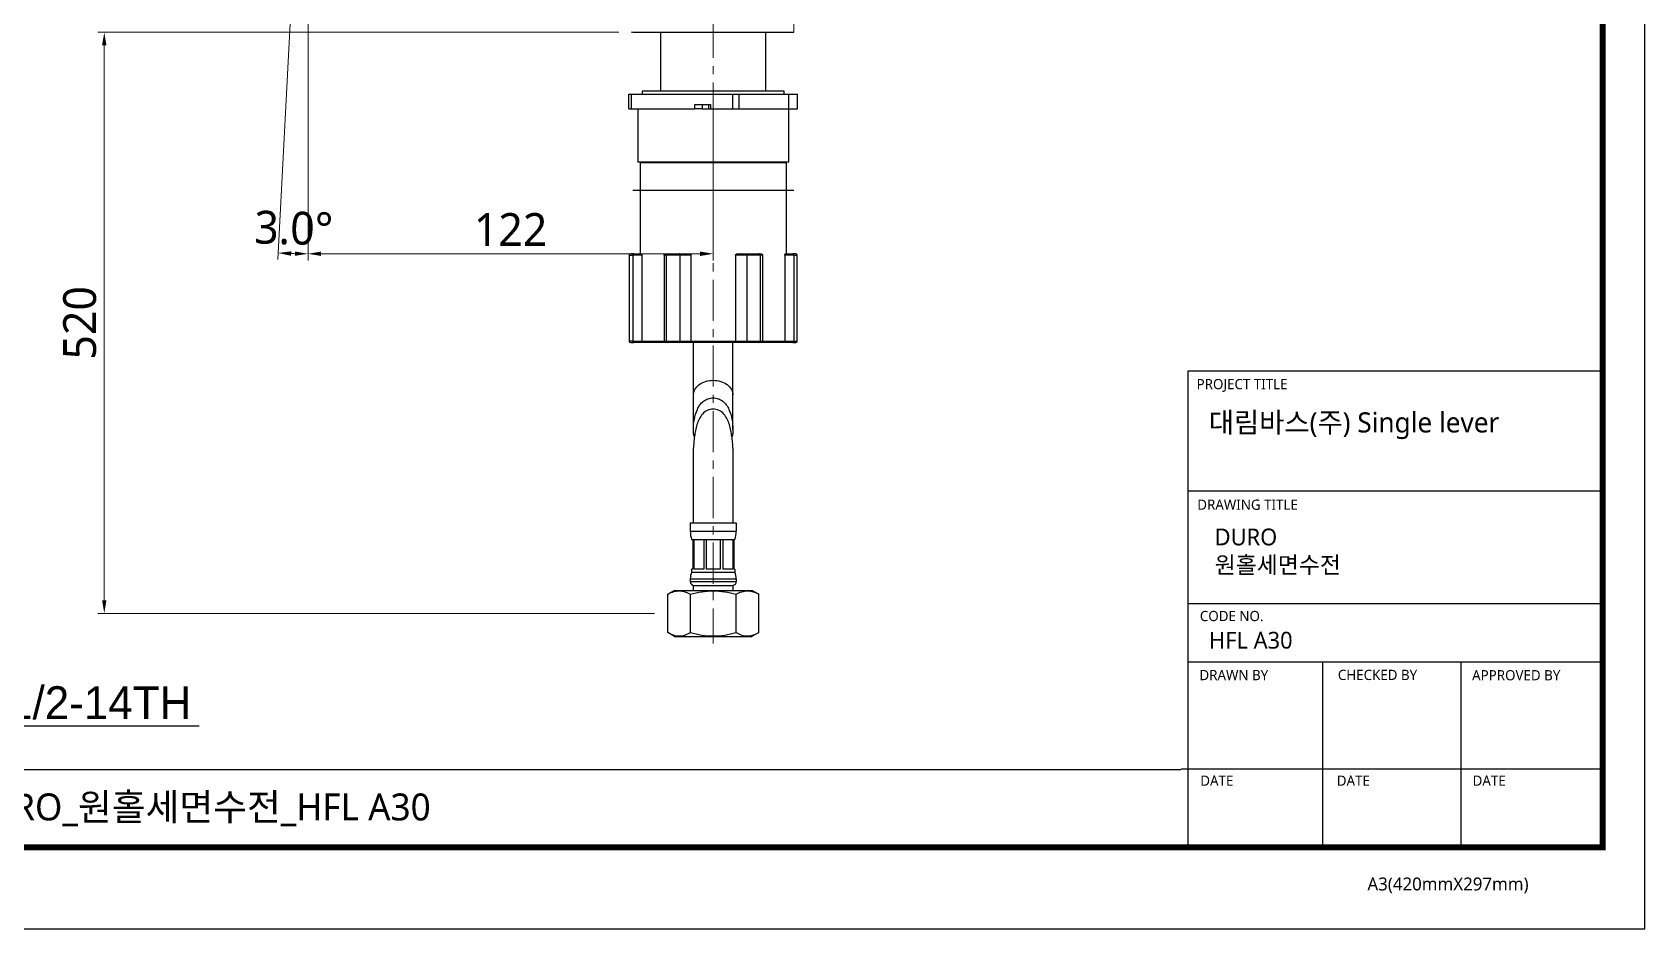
# Model space of a CAD drawing. Extents: x 3319 to 4109, y 0 to 579.
# Drawn here: x 3618.7 to 4109.3, y 0 to 272.8 of the extents above; entities that cross this region are included whole.
import ezdxf
from ezdxf import colors
from ezdxf.entities.mleader import LeaderData, LeaderLine
from ezdxf.math import Vec2, Vec3

# ---------------------------------------------------------------- set-up
doc = ezdxf.new("R2010")
doc.units = 0
doc.header["$LTSCALE"] = 10
doc.header["$MEASUREMENT"] = 0
doc.header["$PDMODE"] = 3
doc.header["$PDSIZE"] = -10
doc.linetypes.add('CENTER', pattern=[2, 1.25, -0.25, 0.25, -0.25])
doc.layers.get('0').update_dxf_attribs({"linetype": 'CONTINUOUS'})
doc.layers.get('DEFPOINTS').update_dxf_attribs({"linetype": 'CONTINUOUS'})
for name, color, linetype in [('1', 7, 'CONTINUOUS'), ('BODY', 7, 'CONTINUOUS'), ('DEF_LAYER_ASSEM_MEMBER', 7, 'CONTINUOUS')]:
    doc.layers.add(name, color=color, linetype=linetype)
doc.styles.add('Daelim Dimension', font='NanumGothic.ttf')
doc.styles.get("Standard").update_dxf_attribs({"font": 'GulimChe.ttf'})
doc.dimstyles.new('DEFAULT', dxfattribs={"dimscale": 2, "dimtxt": 2, "dimasz": 2, "dimexe": 0, "dimexo": 2, "dimgap": 1, "dimtad": 1, "dimdec": 0, "dimzin": 9, "dimdsep": 46, "dimtxsty": 'Daelim Dimension', "dimcen": 0.5, "dimclrd": 5, "dimclre": 5, "dimclrt": 256, "dimadec": 1, "dimazin": 0, "dimtfac": 1, "dimtdec": 0, "dimtix": 1, "dimtmove": 0, "dimatfit": 3, "dimfxl": 1, "dimtolj": 1, "dimtzin": 1, "dimlwd": 9, "dimlwe": 9, "dimarcsym": 0})

# ---------------------------------------------------------------- blocks, each defined once
blk = doc.blocks.new('*D1')
at = {"color": 5, "lineweight": 9, "ltscale": 0.5, "transparency": 16777216}
for p, q in [((3702.56, 374.38), (3702.56, 203.37)), ((3825.87, 249.97), (3825.87, 203.37)), ((3706.56, 205.37), (3821.87, 205.37))]:
    blk.add_line(p, q, dxfattribs=at)
at = {"color": 5, "ltscale": 0.5, "transparency": 16777216}
for points in [[(3706.56, 206.04), (3706.56, 204.7), (3702.56, 205.37)], [(3821.87, 206.04), (3821.87, 204.7), (3825.87, 205.37)]]:
    blk.add_solid(points, dxfattribs=at)
at = {"layer": 'DEFPOINTS', "color": 0, "ltscale": 0.5, "transparency": 16777216}
for p in [(3702.56, 378.38), (3825.87, 253.97), (3825.87, 205.37)]:
    blk.add_point(p, dxfattribs=at)
at = {"color": 7, "ltscale": 0.5, "transparency": 16777216, "insert": (3764.21, 212.76), "char_height": 10, "attachment_point": 5, "style": 'Daelim Dimension'}
blk.add_mtext('\\A1;122', dxfattribs=at)
blk = doc.blocks.new('*D3')
at = {"color": 5, "lineweight": 9, "ltscale": 0.5, "transparency": 16777216}
for p, q in [((3702.35, 374.39), (3693.33, 203.61)), ((3702.56, 373.2), (3702.56, 203.37))]:
    blk.add_line(p, q, dxfattribs=at)
blk.add_arc((3702.56, 378.38), 173.02, 268.3006, 268.6753, dxfattribs=at)
at = {"color": 5, "ltscale": 0.5, "transparency": 16777216}
for points in [[(3697.4, 204.78), (3697.46, 206.11), (3693.43, 205.61)], [(3698.57, 206.08), (3698.55, 204.75), (3702.56, 205.37)]]:
    blk.add_solid(points, dxfattribs=at)
at = {"layer": 'DEFPOINTS', "color": 0, "ltscale": 0.5, "transparency": 16777216}
for p in [(3702.56, 378.38), (3702.56, 378.38), (3702.61, 379.38), (3702.56, 377.2), (3696.47, 205.47)]:
    blk.add_point(p, dxfattribs=at)
at = {"color": 7, "ltscale": 0.5, "transparency": 16777216, "insert": (3698.2, 213.13), "char_height": 10, "attachment_point": 5, "rotation": 358.488, "style": 'Daelim Dimension'}
blk.add_mtext('\\A1;3.0°', dxfattribs=at)
blk = doc.blocks.new('*D6')
at = {"color": 5, "lineweight": 9, "ltscale": 0.5, "transparency": 16777216}
for p, q in [((3797.12, 272.78), (3638.57, 272.78)), ((3640.57, 268.78), (3640.57, 99.96)), ((3808.01, 95.96), (3638.57, 95.96))]:
    blk.add_line(p, q, dxfattribs=at)
at = {"color": 5, "ltscale": 0.5, "transparency": 16777216}
for points in [[(3639.9, 268.78), (3641.24, 268.78), (3640.57, 272.78)], [(3639.9, 99.96), (3641.24, 99.96), (3640.57, 95.96)]]:
    blk.add_solid(points, dxfattribs=at)
at = {"layer": 'DEFPOINTS', "color": 0, "ltscale": 0.5, "transparency": 16777216}
for p in [(3801.12, 272.78), (3640.57, 95.96), (3812.01, 95.96)]:
    blk.add_point(p, dxfattribs=at)
at = {"color": 7, "ltscale": 0.5, "transparency": 16777216, "insert": (3633.13, 184.37), "char_height": 10, "attachment_point": 5, "rotation": 90, "style": 'Daelim Dimension'}
blk.add_mtext('\\A1;520', dxfattribs=at)

msp = doc.modelspace()

# ---------------------------------------------------------------- linework, layer by layer
at = {"ltscale": 0.5}
for p, q in [((3801.37, 272.78), (3850.37, 272.78)), ((3809.87, 254.92), (3809.87, 272.78)), ((3841.87, 254.92), (3841.87, 272.78)), ((3801.37, 224.78), (3850.37, 224.78)), ((3831.83, 146.22), (3831.83, 123.46))]:
    msp.add_line(p, q, dxfattribs=at)
at = {"color": 7, "ltscale": 0.5}
msp.add_line((3831.83, 162.34), (3831.83, 178.37), dxfattribs=at)
at = {"color": 5, "ltscale": 40}
for p, q in [((4096.5, 169.65), (3970.26, 169.65)), ((4096.5, 133.17), (3970.26, 133.17)), ((4096.5, 133.17), (3970.26, 133.17)), ((4096.5, 98.84), (3970.26, 98.84)), ((4096.5, 98.84), (3970.26, 98.84)), ((4096.5, 81.14), (3970.26, 81.14)), ((4096.5, 81.14), (3970.26, 81.14)), ((4011.26, 81.14), (4011.26, 24.78)), ((4053.35, 81.14), (4053.35, 24.78)), ((4096.5, 48.58), (3968.27, 48.58)), ((4096.5, 48.58), (3971.24, 48.58)), ((4096.5, 24.78), (3988.31, 24.78))]:
    msp.add_line(p, q, dxfattribs=at)
at = {"color": 5, "ltscale": 0.5}
msp.add_line((3970.26, 169.65), (3970.26, 24.02), dxfattribs=at)
at = {"color": 5}
msp.add_line((3332.1, 48.49), (3968.11, 48.49), dxfattribs=at)
at = {"ltscale": 0.5}
msp.add_lwpolyline([(3319.4, 0), (4109.28, 0), (4109.28, 578.76), (3319.4, 578.76)], close=True, dxfattribs=at)
at = {"color": 5, "linetype": 'ByBlock', "lineweight": 200, "const_width": 1.82}
msp.add_lwpolyline([(3332.1, 24.78), (4096.5, 24.78), (4096.5, 565.32), (3332.1, 565.32)], close=True, dxfattribs=at)
at = {"layer": '1', "color": 7, "linetype": 'Continuous', "lineweight": 13}
msp.add_line((3850.37, 272.78), (3850.37, 276.28), dxfattribs=at)
at = {"layer": '1', "color": 7, "linetype": 'Continuous', "lineweight": 18}
msp.add_line((3801.37, 272.78), (3800.87, 272.78), dxfattribs=at)
at = {"layer": '1', "color": 7, "linetype": 'Continuous', "lineweight": -3}
for p, q in [((3800.22, 253.97), (3801.01, 253.97)), ((3800.22, 249.47), (3800.22, 253.97)), ((3801.01, 253.97), (3831.83, 253.97)), ((3801.01, 249.47), (3801.01, 253.97)), ((3825.87, 254.87), (3804.27, 254.87)), ((3804.27, 254.87), (3804.27, 253.97)), ((3820.24, 250.82), (3825.07, 250.82)), ((3820.24, 249.47), (3820.24, 250.82)), ((3822.48, 250.82), (3822.48, 249.47)), ((3824.42, 250.82), (3824.42, 249.47)), ((3825.07, 250.82), (3825.07, 249.47)), ((3847.47, 254.87), (3825.87, 254.87)), ((3831.83, 253.97), (3833.74, 253.97)), ((3831.83, 249.47), (3831.83, 253.97)), ((3833.74, 253.97), (3848.82, 253.97)), ((3833.74, 249.47), (3833.74, 253.97)), ((3847.47, 253.97), (3847.47, 254.87)), ((3848.82, 253.97), (3851.52, 253.97)), ((3848.82, 249.47), (3848.82, 253.97)), ((3851.52, 249.47), (3851.52, 253.97)), ((3800.22, 249.47), (3801.01, 249.47)), ((3801.01, 249.47), (3820.24, 249.47)), ((3802.92, 249.47), (3802.92, 233.27)), ((3822.48, 249.47), (3820.24, 249.47)), ((3822.48, 249.47), (3824.42, 249.47)), ((3824.42, 249.47), (3825.07, 249.47)), ((3825.07, 249.47), (3831.83, 249.47)), ((3831.83, 249.47), (3833.74, 249.47)), ((3833.74, 249.47), (3848.82, 249.47)), ((3848.82, 249.47), (3851.52, 249.47)), ((3848.82, 233.27), (3848.82, 249.47)), ((3825.87, 233.27), (3802.92, 233.27)), ((3848.14, 233), (3803.59, 233)), ((3803.59, 233), (3803.59, 205.37)), ((3848.82, 233.27), (3825.87, 233.27)), ((3848.14, 205.37), (3848.14, 233)), ((3800.29, 204.92), (3801.38, 204.92)), ((3800.29, 204.92), (3800.29, 178.82)), ((3801.68, 205.37), (3800.74, 205.37)), ((3801.38, 204.92), (3801.38, 178.82)), ((3804.1, 204.92), (3801.38, 204.92)), ((3801.68, 205.37), (3803.96, 205.37)), ((3804.1, 204.92), (3804.1, 178.82)), ((3811.56, 204.92), (3810.89, 204.92)), ((3810.89, 204.92), (3810.89, 178.82)), ((3811.44, 205.37), (3812, 205.37)), ((3811.56, 204.92), (3811.56, 178.82)), ((3815.69, 204.92), (3811.56, 204.92)), ((3812, 205.37), (3815.54, 205.37)), ((3815.54, 205.37), (3818.38, 205.37)), ((3819.07, 204.92), (3815.69, 204.92)), ((3815.69, 204.92), (3815.69, 178.82)), ((3819.07, 204.92), (3819.07, 178.82)), ((3832.66, 204.92), (3832.66, 178.82)), ((3836.04, 204.92), (3832.66, 204.92)), ((3833.35, 205.37), (3836.19, 205.37)), ((3836.04, 204.92), (3836.04, 178.82)), ((3840.17, 204.92), (3836.04, 204.92)), ((3836.19, 205.37), (3839.73, 205.37)), ((3839.73, 205.37), (3840.29, 205.37)), ((3840.84, 204.92), (3840.17, 204.92)), ((3840.17, 204.92), (3840.17, 178.82)), ((3840.84, 204.92), (3840.84, 178.82)), ((3850.35, 204.92), (3847.63, 204.92)), ((3847.63, 204.92), (3847.63, 178.82)), ((3847.78, 205.37), (3850.05, 205.37)), ((3850.99, 205.37), (3850.05, 205.37)), ((3850.35, 204.92), (3851.44, 204.92)), ((3850.35, 204.92), (3850.35, 178.82)), ((3851.44, 178.82), (3851.44, 204.92)), ((3801.38, 178.82), (3800.29, 178.82)), ((3800.74, 178.37), (3801.68, 178.37)), ((3801.38, 178.82), (3804.1, 178.82)), ((3804.51, 178.37), (3801.68, 178.37)), ((3804.1, 178.82), (3810.89, 178.82)), ((3811.3, 178.37), (3804.51, 178.37)), ((3810.89, 178.82), (3811.56, 178.82)), ((3812, 178.37), (3811.3, 178.37)), ((3811.56, 178.82), (3815.69, 178.82)), ((3815.54, 178.37), (3812, 178.37)), ((3819.07, 178.37), (3815.54, 178.37)), ((3815.69, 178.82), (3819.07, 178.82)), ((3819.07, 178.82), (3832.66, 178.82)), ((3832.66, 178.37), (3819.07, 178.37)), ((3832.66, 178.82), (3836.04, 178.82)), ((3836.19, 178.37), (3832.66, 178.37)), ((3836.04, 178.82), (3840.17, 178.82)), ((3839.73, 178.37), (3836.19, 178.37)), ((3840.43, 178.37), (3839.73, 178.37)), ((3840.17, 178.82), (3840.84, 178.82)), ((3847.23, 178.37), (3840.43, 178.37)), ((3840.84, 178.82), (3847.63, 178.82)), ((3850.05, 178.37), (3847.23, 178.37)), ((3847.63, 178.82), (3850.35, 178.82)), ((3850.05, 178.37), (3850.99, 178.37)), ((3850.35, 178.82), (3851.44, 178.82))]:
    msp.add_line(p, q, dxfattribs=at)
for centre, radius, start, end in [((3803.86, 233), 0.27, 90, 180), ((3847.87, 233), 0.27, 0, 90), ((3800.74, 204.92), 0.45, 90, 180), ((3850.99, 204.92), 0.45, 0, 90), ((3800.74, 178.82), 0.45, 180, 270), ((3850.99, 178.82), 0.45, 270, 0)]:
    msp.add_arc(centre, radius, start, end, dxfattribs=at)
for centre, major_axis, ratio, start_param, end_param in [((3801.68, 204.92), (0, -0.45), 0.652821, 3.141593, 4.712389), ((3812, 204.92), (0, -0.45), 0.982435, 3.141593, 4.712389), ((3815.54, 204.92), (0, -0.45), 0.329614, 1.570796, 3.141593), ((3836.19, 204.92), (0, -0.45), 0.329614, 3.141593, 4.712389), ((3839.73, 204.92), (0, -0.45), 0.982435, 1.570796, 3.141593), ((3850.05, 204.92), (0, 0.45), 0.652821, 4.712389, 6.283185), ((3801.68, 178.82), (0, -0.45), 0.652821, 4.712389, 6.283185), ((3812, 178.82), (0, -0.45), 0.982435, 4.712389, 6.283185), ((3815.54, 178.82), (0, -0.45), 0.329614, 0, 1.570796), ((3836.19, 178.82), (0, 0.45), 0.329614, 1.570796, 3.141593), ((3839.73, 178.82), (0, 0.45), 0.982435, 3.141593, 4.712389), ((3850.05, 178.82), (0, 0.45), 0.652821, 3.141593, 4.712389)]:
    msp.add_ellipse(centre, major_axis=major_axis, ratio=ratio, start_param=start_param, end_param=end_param, dxfattribs=at)
for points, knots in [([(3803.96, 205.37), (3803.96, 205.37), (3803.97, 205.37), (3803.98, 205.36), (3803.99, 205.36), (3804.01, 205.34), (3804.01, 205.33), (3804.02, 205.31), (3804.03, 205.3), (3804.03, 205.29), (3804.04, 205.28), (3804.05, 205.26), (3804.06, 205.24), (3804.07, 205.19), (3804.07, 205.16), (3804.08, 205.13), (3804.08, 205.12), (3804.09, 205.1), (3804.09, 205.1), (3804.09, 205.07), (3804.09, 205.05), (3804.1, 205.02), (3804.1, 205), (3804.1, 204.96), (3804.1, 204.94), (3804.1, 204.92)], [0, 0, 0, 0, 0.125, 0.125, 0.25, 0.25, 0.375, 0.375, 0.4375, 0.4375, 0.5, 0.5, 0.625, 0.625, 0.75, 0.75, 0.78125, 0.78125, 0.8125, 0.8125, 0.875, 0.875, 0.9375, 0.9375, 1, 1, 1, 1]), ([(3810.89, 204.92), (3810.89, 204.94), (3810.89, 204.96), (3810.9, 204.99), (3810.9, 205), (3810.9, 205.02), (3810.91, 205.03), (3810.91, 205.05), (3810.92, 205.07), (3810.93, 205.1), (3810.94, 205.1), (3810.95, 205.12), (3810.95, 205.13), (3810.98, 205.16), (3811, 205.19), (3811.03, 205.22), (3811.05, 205.24), (3811.07, 205.26), (3811.08, 205.26), (3811.12, 205.29), (3811.15, 205.3), (3811.19, 205.32), (3811.21, 205.33), (3811.23, 205.34), (3811.25, 205.34), (3811.29, 205.36), (3811.32, 205.36), (3811.38, 205.37), (3811.41, 205.37), (3811.44, 205.37)], [0, 0, 0, 0, 0.0625, 0.0625, 0.09375, 0.09375, 0.125, 0.125, 0.1875, 0.1875, 0.21875, 0.21875, 0.25, 0.25, 0.375, 0.375, 0.4375, 0.4375, 0.5, 0.5, 0.625, 0.625, 0.6875, 0.6875, 0.75, 0.75, 0.875, 0.875, 1, 1, 1, 1]), ([(3818.38, 205.37), (3818.42, 205.37), (3818.46, 205.37), (3818.53, 205.36), (3818.56, 205.36), (3818.64, 205.34), (3818.67, 205.33), (3818.72, 205.31), (3818.74, 205.3), (3818.78, 205.29), (3818.79, 205.28), (3818.84, 205.26), (3818.88, 205.24), (3818.94, 205.19), (3818.97, 205.16), (3819, 205.13), (3819, 205.12), (3819.01, 205.1), (3819.02, 205.1), (3819.03, 205.07), (3819.04, 205.05), (3819.06, 205.02), (3819.06, 205), (3819.07, 204.96), (3819.07, 204.94), (3819.07, 204.92)], [0, 0, 0, 0, 0.125, 0.125, 0.25, 0.25, 0.375, 0.375, 0.4375, 0.4375, 0.5, 0.5, 0.625, 0.625, 0.75, 0.75, 0.78125, 0.78125, 0.8125, 0.8125, 0.875, 0.875, 0.9375, 0.9375, 1, 1, 1, 1]), ([(3832.66, 204.92), (3832.66, 204.94), (3832.66, 204.96), (3832.67, 204.99), (3832.67, 205), (3832.68, 205.02), (3832.68, 205.03), (3832.69, 205.05), (3832.7, 205.07), (3832.71, 205.1), (3832.72, 205.1), (3832.73, 205.12), (3832.74, 205.13), (3832.77, 205.16), (3832.8, 205.19), (3832.84, 205.22), (3832.86, 205.24), (3832.89, 205.26), (3832.91, 205.26), (3832.96, 205.29), (3832.99, 205.3), (3833.04, 205.32), (3833.06, 205.33), (3833.1, 205.34), (3833.11, 205.34), (3833.17, 205.36), (3833.2, 205.36), (3833.28, 205.37), (3833.32, 205.37), (3833.35, 205.37)], [0, 0, 0, 0, 0.0625, 0.0625, 0.09375, 0.09375, 0.125, 0.125, 0.1875, 0.1875, 0.21875, 0.21875, 0.25, 0.25, 0.375, 0.375, 0.4375, 0.4375, 0.5, 0.5, 0.625, 0.625, 0.6875, 0.6875, 0.75, 0.75, 0.875, 0.875, 1, 1, 1, 1]), ([(3840.29, 205.37), (3840.32, 205.37), (3840.35, 205.37), (3840.41, 205.36), (3840.44, 205.36), (3840.5, 205.34), (3840.53, 205.33), (3840.57, 205.31), (3840.58, 205.3), (3840.61, 205.29), (3840.62, 205.28), (3840.66, 205.26), (3840.69, 205.24), (3840.74, 205.19), (3840.76, 205.16), (3840.78, 205.13), (3840.79, 205.12), (3840.8, 205.1), (3840.8, 205.1), (3840.81, 205.07), (3840.82, 205.05), (3840.83, 205.02), (3840.83, 205), (3840.84, 204.96), (3840.84, 204.94), (3840.84, 204.92)], [0, 0, 0, 0, 0.125, 0.125, 0.25, 0.25, 0.375, 0.375, 0.4375, 0.4375, 0.5, 0.5, 0.625, 0.625, 0.75, 0.75, 0.78125, 0.78125, 0.8125, 0.8125, 0.875, 0.875, 0.9375, 0.9375, 1, 1, 1, 1]), ([(3847.63, 204.92), (3847.63, 204.94), (3847.64, 204.96), (3847.64, 204.99), (3847.64, 205), (3847.64, 205.02), (3847.64, 205.03), (3847.64, 205.05), (3847.64, 205.07), (3847.65, 205.1), (3847.65, 205.1), (3847.65, 205.12), (3847.65, 205.13), (3847.66, 205.16), (3847.67, 205.19), (3847.67, 205.22), (3847.68, 205.24), (3847.69, 205.26), (3847.69, 205.26), (3847.7, 205.29), (3847.71, 205.3), (3847.72, 205.32), (3847.72, 205.33), (3847.73, 205.34), (3847.73, 205.34), (3847.74, 205.36), (3847.75, 205.36), (3847.76, 205.37), (3847.77, 205.37), (3847.78, 205.37)], [0, 0, 0, 0, 0.0625, 0.0625, 0.09375, 0.09375, 0.125, 0.125, 0.1875, 0.1875, 0.21875, 0.21875, 0.25, 0.25, 0.375, 0.375, 0.4375, 0.4375, 0.5, 0.5, 0.625, 0.625, 0.6875, 0.6875, 0.75, 0.75, 0.875, 0.875, 1, 1, 1, 1]), ([(3804.51, 178.37), (3804.5, 178.37), (3804.49, 178.37), (3804.48, 178.37), (3804.47, 178.37), (3804.45, 178.38), (3804.44, 178.38), (3804.42, 178.38), (3804.4, 178.39), (3804.38, 178.39), (3804.37, 178.4), (3804.33, 178.42), (3804.31, 178.43), (3804.27, 178.45), (3804.26, 178.46), (3804.24, 178.48), (3804.22, 178.5), (3804.2, 178.52), (3804.19, 178.54), (3804.18, 178.56), (3804.15, 178.59), (3804.14, 178.62), (3804.13, 178.65), (3804.13, 178.66), (3804.12, 178.67), (3804.12, 178.68), (3804.11, 178.7), (3804.11, 178.72), (3804.1, 178.76), (3804.1, 178.79), (3804.1, 178.82)], [0, 0, 0, 0, 0.03125, 0.03125, 0.0625, 0.0625, 0.125, 0.125, 0.1875, 0.1875, 0.25, 0.25, 0.375, 0.375, 0.4375, 0.4375, 0.5, 0.5625, 0.5625, 0.625, 0.625, 0.75, 0.75, 0.78125, 0.78125, 0.8125, 0.8125, 0.875, 0.875, 1, 1, 1, 1]), ([(3811.3, 178.37), (3811.3, 178.37), (3811.29, 178.37), (3811.28, 178.37), (3811.27, 178.37), (3811.25, 178.38), (3811.24, 178.38), (3811.21, 178.38), (3811.2, 178.39), (3811.17, 178.39), (3811.16, 178.4), (3811.13, 178.42), (3811.1, 178.43), (3811.07, 178.45), (3811.06, 178.46), (3811.04, 178.48), (3811.02, 178.5), (3811, 178.52), (3810.98, 178.54), (3810.97, 178.56), (3810.95, 178.59), (3810.93, 178.62), (3810.92, 178.65), (3810.92, 178.66), (3810.91, 178.67), (3810.91, 178.68), (3810.91, 178.7), (3810.9, 178.72), (3810.89, 178.76), (3810.89, 178.79), (3810.89, 178.82)], [0, 0, 0, 0, 0.03125, 0.03125, 0.0625, 0.0625, 0.125, 0.125, 0.1875, 0.1875, 0.25, 0.25, 0.375, 0.375, 0.4375, 0.4375, 0.5, 0.5625, 0.5625, 0.625, 0.625, 0.75, 0.75, 0.78125, 0.78125, 0.8125, 0.8125, 0.875, 0.875, 1, 1, 1, 1]), ([(3819.07, 178.82), (3819.07, 178.79), (3819.07, 178.76), (3819.07, 178.72), (3819.07, 178.7), (3819.07, 178.68), (3819.07, 178.67), (3819.07, 178.66), (3819.07, 178.65), (3819.07, 178.62), (3819.07, 178.59), (3819.07, 178.56), (3819.07, 178.54), (3819.07, 178.52), (3819.07, 178.5), (3819.07, 178.48), (3819.07, 178.46), (3819.07, 178.45), (3819.07, 178.43), (3819.07, 178.42), (3819.07, 178.4), (3819.07, 178.39), (3819.07, 178.39), (3819.07, 178.38), (3819.07, 178.38), (3819.07, 178.38), (3819.07, 178.37), (3819.07, 178.37), (3819.07, 178.37), (3819.07, 178.37), (3819.07, 178.37)], [0, 0, 0, 0, 0.125, 0.125, 0.1875, 0.1875, 0.21875, 0.21875, 0.25, 0.25, 0.375, 0.375, 0.4375, 0.4375, 0.5, 0.5625, 0.5625, 0.625, 0.625, 0.75, 0.75, 0.8125, 0.8125, 0.875, 0.875, 0.9375, 0.9375, 0.96875, 0.96875, 1, 1, 1, 1]), ([(3832.66, 178.82), (3832.66, 178.79), (3832.66, 178.76), (3832.66, 178.72), (3832.66, 178.7), (3832.66, 178.68), (3832.66, 178.67), (3832.66, 178.66), (3832.66, 178.65), (3832.66, 178.62), (3832.66, 178.59), (3832.66, 178.56), (3832.66, 178.54), (3832.66, 178.52), (3832.66, 178.5), (3832.66, 178.48), (3832.66, 178.46), (3832.66, 178.45), (3832.66, 178.43), (3832.66, 178.42), (3832.66, 178.4), (3832.66, 178.39), (3832.66, 178.39), (3832.66, 178.38), (3832.66, 178.38), (3832.66, 178.38), (3832.66, 178.37), (3832.66, 178.37), (3832.66, 178.37), (3832.66, 178.37), (3832.66, 178.37)], [0, 0, 0, 0, 0.125, 0.125, 0.1875, 0.1875, 0.21875, 0.21875, 0.25, 0.25, 0.375, 0.375, 0.4375, 0.4375, 0.5, 0.5625, 0.5625, 0.625, 0.625, 0.75, 0.75, 0.8125, 0.8125, 0.875, 0.875, 0.9375, 0.9375, 0.96875, 0.96875, 1, 1, 1, 1]), ([(3840.84, 178.82), (3840.84, 178.79), (3840.84, 178.76), (3840.83, 178.72), (3840.83, 178.7), (3840.82, 178.68), (3840.82, 178.67), (3840.81, 178.66), (3840.81, 178.65), (3840.8, 178.62), (3840.79, 178.59), (3840.76, 178.56), (3840.75, 178.54), (3840.74, 178.52), (3840.72, 178.5), (3840.7, 178.48), (3840.68, 178.46), (3840.67, 178.45), (3840.63, 178.43), (3840.61, 178.42), (3840.57, 178.4), (3840.56, 178.39), (3840.53, 178.39), (3840.52, 178.38), (3840.49, 178.38), (3840.48, 178.38), (3840.46, 178.37), (3840.46, 178.37), (3840.44, 178.37), (3840.44, 178.37), (3840.43, 178.37)], [0, 0, 0, 0, 0.125, 0.125, 0.1875, 0.1875, 0.21875, 0.21875, 0.25, 0.25, 0.375, 0.375, 0.4375, 0.4375, 0.5, 0.5625, 0.5625, 0.625, 0.625, 0.75, 0.75, 0.8125, 0.8125, 0.875, 0.875, 0.9375, 0.9375, 0.96875, 0.96875, 1, 1, 1, 1]), ([(3847.63, 178.82), (3847.63, 178.79), (3847.63, 178.76), (3847.62, 178.72), (3847.62, 178.7), (3847.61, 178.68), (3847.61, 178.67), (3847.61, 178.66), (3847.6, 178.65), (3847.59, 178.62), (3847.58, 178.59), (3847.56, 178.56), (3847.55, 178.54), (3847.53, 178.52), (3847.51, 178.5), (3847.49, 178.48), (3847.47, 178.46), (3847.46, 178.45), (3847.43, 178.43), (3847.4, 178.42), (3847.37, 178.4), (3847.36, 178.39), (3847.33, 178.39), (3847.32, 178.38), (3847.29, 178.38), (3847.28, 178.38), (3847.26, 178.37), (3847.25, 178.37), (3847.24, 178.37), (3847.23, 178.37), (3847.23, 178.37)], [0, 0, 0, 0, 0.125, 0.125, 0.1875, 0.1875, 0.21875, 0.21875, 0.25, 0.25, 0.375, 0.375, 0.4375, 0.4375, 0.5, 0.5625, 0.5625, 0.625, 0.625, 0.75, 0.75, 0.8125, 0.8125, 0.875, 0.875, 0.9375, 0.9375, 0.96875, 0.96875, 1, 1, 1, 1])]:
    msp.add_open_spline(points, degree=3, knots=knots, dxfattribs=at)
at = {"layer": 'BODY', "color": 1, "linetype": 'CENTER', "lineweight": 5}
msp.add_line((3825.87, 437.48), (3825.87, 86.77), dxfattribs=at)
at = {"layer": 'DEF_LAYER_ASSEM_MEMBER', "color": 7, "linetype": 'Continuous'}
for p, q in [((3819.83, 151.93), (3819.83, 178.37)), ((3831.83, 151.93), (3831.83, 162.34)), ((3819.83, 123.46), (3819.83, 146.23)), ((3818.87, 123.46), (3832.87, 123.46)), ((3818.87, 123.46), (3818.87, 120.96)), ((3832.87, 123.46), (3832.87, 120.96)), ((3818.87, 120.96), (3832.87, 120.96)), ((3819.27, 118.46), (3832.47, 118.46)), ((3819.62, 118.46), (3819.62, 109.46)), ((3819.94, 118.46), (3819.94, 109.46)), ((3822.95, 118.46), (3822.95, 109.46)), ((3823.75, 118.46), (3823.75, 109.46)), ((3827.99, 118.46), (3827.99, 109.46)), ((3828.78, 118.46), (3828.78, 109.46)), ((3831.79, 118.46), (3831.79, 109.46)), ((3832.12, 118.46), (3832.12, 109.46)), ((3819.62, 109.46), (3819.27, 109.46)), ((3819.27, 109.46), (3819.27, 108.46)), ((3819.27, 108.46), (3832.47, 108.46)), ((3822.95, 109.46), (3819.94, 109.46)), ((3827.99, 109.46), (3823.75, 109.46)), ((3831.79, 109.46), (3828.78, 109.46)), ((3832.47, 109.46), (3832.12, 109.46)), ((3832.47, 109.46), (3832.47, 108.46)), ((3818.87, 106.5), (3832.87, 106.5)), ((3818.87, 106.5), (3818.87, 105.66)), ((3818.87, 105.66), (3832.87, 105.66)), ((3819.87, 104.46), (3831.87, 104.46)), ((3819.87, 102.96), (3819.87, 104.46)), ((3831.87, 102.96), (3831.87, 104.46)), ((3832.87, 106.5), (3832.87, 105.66)), ((3814.09, 102.96), (3812.01, 101.76)), ((3812.01, 90.16), (3812.01, 101.76)), ((3814.09, 102.96), (3837.64, 102.96)), ((3818.94, 90.16), (3818.94, 101.76)), ((3832.8, 90.16), (3832.8, 101.76)), ((3839.72, 101.76), (3837.64, 102.96)), ((3839.72, 90.16), (3839.72, 101.76)), ((3814.09, 88.96), (3812.01, 90.16)), ((3814.09, 88.96), (3837.64, 88.96)), ((3839.72, 90.16), (3837.64, 88.96))]:
    msp.add_line(p, q, dxfattribs=at)
for centre, radius, start, end in [((3826.87, 120.96), 8, 180, 198.1949), ((3824.87, 120.96), 8, 341.8051, 0), ((3823.87, 106.5), 5, 156.9261, 180), ((3827.87, 106.5), 5, 0, 23.0739), ((3820.07, 105.66), 1.2, 180, 270), ((3831.67, 105.66), 1.2, 279.4706, 0), ((3815.47, 94.23), 5.14, 268.9772, 270.0075), ((3836.26, 94.23), 5.14, 270.0094, 271.0224), ((3836.15, 94.99), 5.91, 282.0867, 283.6552)]:
    msp.add_arc(centre, radius, start, end, dxfattribs=at)
for points, start_tangent, end_tangent in [([(3819.83, 162.34), (3819.95, 163.23), (3820.29, 164.08), (3821.59, 165.56), (3823.54, 166.54), (3825.83, 166.89)], (0, 1), (1, 0)), ([(3825.83, 166.89), (3828.13, 166.54), (3830.08, 165.56), (3831.38, 164.08), (3831.72, 163.23), (3831.83, 162.34)], (1, 0), (0, -1)), ([(3819.83, 151.92), (3820.11, 155.04), (3821.03, 158.03), (3821.82, 159.38), (3822.92, 160.5), (3824.29, 161.25), (3825.83, 161.51)], (-0.000092, 1), (1, 0)), ([(3825.83, 158.12), (3824.05, 157.72), (3822.59, 156.61), (3821.58, 155.08), (3820.91, 153.38), (3820.46, 151.6), (3820.15, 149.78), (3819.94, 147.96), (3819.87, 147.05), (3819.83, 146.22)], (-1, 0), (-0.000658, -1)), ([(3825.83, 161.51), (3827.38, 161.25), (3828.75, 160.5), (3829.84, 159.38), (3830.64, 158.03), (3831.55, 155.04), (3831.83, 151.92)], (1, 0), (-0.0001, -1)), ([(3831.83, 146.22), (3831.8, 147.06), (3831.73, 147.96), (3831.52, 149.78), (3831.21, 151.6), (3830.76, 153.38), (3830.09, 155.08), (3829.07, 156.61), (3827.62, 157.72), (3825.83, 158.12)], (-0.001329, 0.999999), (-1, 0)), ([(3820.14, 149.7), (3819.98, 150.15), (3819.89, 150.71), (3819.85, 151.31), (3819.83, 151.92)], (-0.504838, 0.863214), (-0.000092, 1)), ([(3831.83, 151.92), (3831.82, 151.31), (3831.78, 150.71), (3831.69, 150.15), (3831.53, 149.7)], (-0.0001, -1), (-0.50591, -0.862586)), ([(3812.01, 101.76), (3812.59, 102.07), (3814.34, 102.71)], (0.866025, 0.5), (0.977907, 0.209042)), ([(3814.34, 102.71), (3815.5, 102.83), (3816.66, 102.7), (3818.94, 101.76)], (0.977907, 0.209042), (0.865926, -0.500171)), ([(3818.94, 101.76), (3822.36, 102.54), (3825.87, 102.83), (3829.37, 102.54), (3832.8, 101.76)], (0.960758, 0.277389), (0.960758, -0.277389)), ([(3832.8, 101.76), (3834.51, 102.54), (3836.26, 102.83), (3838.01, 102.54), (3839.72, 101.76)], (0.865926, 0.500171), (0.866025, -0.5)), ([(3812.01, 90.16), (3813.68, 89.39), (3815.38, 89.09)], (0.866025, -0.5), (0.999841, -0.017841)), ([(3815.47, 89.09), (3817.22, 89.38), (3818.94, 90.16)], (1, 0.000141), (0.865926, 0.500171)), ([(3818.94, 90.16), (3822.36, 89.38), (3825.87, 89.09), (3829.37, 89.38), (3832.8, 90.16)], (0.960758, -0.277389), (0.960758, 0.277389)), ([(3832.8, 90.16), (3834.51, 89.38), (3836.26, 89.09)], (0.865926, -0.500171), (1, 0.000155)), ([(3836.35, 89.09), (3837.39, 89.21)], (0.999841, 0.017834), (0.977851, 0.209303)), ([(3837.55, 89.25), (3838.1, 89.41), (3839.72, 90.16)], (0.971755, 0.235992), (0.866025, 0.5))]:
    msp.add_spline(points, degree=3, dxfattribs=dict(at, start_tangent=start_tangent, end_tangent=end_tangent))

# ---------------------------------------------------------------- texts
at = {"color": 5, "ltscale": 40, "style": 'Daelim Dimension'}
for s, height, p in [('PROJECT TITLE', 3.1171, (3972.93, 164.16)), ('DRAWING TITLE', 3.1171, (3973.13, 127.47)), ('CODE NO.', 3.117, (3973.92, 93.6)), ('DRAWN BY', 3.117, (3973.79, 75.63)), ('CHECKED BY', 3.117, (4015.91, 75.68)), ('APPROVED BY', 3.1171, (4056.75, 75.58)), ('DATE', 3.117, (3974.04, 43.5)), ('DATE', 3.117, (4015.58, 43.5)), ('DATE', 3.117, (4056.9, 43.5)), ('A3(420mmX297mm)', 3.9341, (4024.9, 11.66))]:
    msp.add_text(s, height=height, dxfattribs=at).set_placement(p)
at = {"attachment_point": 1, "style": 'Daelim Dimension'}
for s, insert, char_height, width in [('대림바스(주) Single lever', (3976.64, 157.12), 6.1103, 98.2071), (' DURO\\P 원홀세면수전 ', (3976.7, 121.76), 5.101, 85.8447), ('HFL A30', (3976.7, 90.34), 5.101, 85.8447)]:
    msp.add_mtext(s, dxfattribs=dict(at, insert=insert, char_height=char_height, width=width))
at = {"color": 2, "insert": (3473.91, 41.16), "char_height": 8.198, "width": 362.8925, "attachment_point": 1, "style": 'Daelim Dimension'}
msp.add_mtext('대림바스(주) Single lever_DURO_원홀세면수전_HFL A30', dxfattribs=at)

# ---------------------------------------------------------------- dimensions: what is measured, and where the dimension line sits
at = {"color": 5, "ltscale": 0.5}
dim = msp.add_angular_dim_2l(base=(3696.4736, 205.4749), line1=((3702.5603, 378.3833), (3702.613, 379.3819)), line2=((3702.5603, 378.3833), (3702.5603, 377.2041)), dimstyle='DEFAULT', override={"dimtxt": 5, "dimexe": 1, "dimclrt": 7}, dxfattribs=at)
dim.commit()
dim.dimension.update_dxf_attribs({"geometry": '*D3', "text_midpoint": (3698.1981, 213.1264)})
dim = msp.add_linear_dim(base=(3825.87, 205.37), p1=(3702.56, 378.38), p2=(3825.87, 253.97), text='122', dimstyle='DEFAULT', override={"dimtxt": 5, "dimexe": 1, "dimclrt": 7}, dxfattribs=at)
dim.commit()
dim.dimension.update_dxf_attribs({"geometry": '*D1', "text_midpoint": (3764.21, 212.76)})
dim = msp.add_linear_dim(base=(3640.57, 95.96), p1=(3801.12, 272.78), p2=(3812.01, 95.96), angle=90, text='520', dimstyle='DEFAULT', override={"dimtxt": 5, "dimexe": 1, "dimclrt": 7}, dxfattribs=at)
dim.commit()
dim.dimension.update_dxf_attribs({"geometry": '*D6', "text_midpoint": (3633.13, 184.37)})

# ---------------------------------------------------------------- leaders
at = {"ltscale": 0.5}
ml = msp.add_multileader_mtext('Standard', dxfattribs=at)
ml.set_content('{\\f나눔고딕|b0|i0|c129|p50;G1/2-14TH}', color=256)
ml.set_leader_properties(color=5)
ml.build(insert=Vec2(0, 0))
ml.multileader.update_dxf_attribs({"text_left_attachment_type": 6, "text_right_attachment_type": 6, "dogleg_length": 0.36, "arrow_head_size": 5})
ctx = ml.context
ctx.base_point, ctx.char_height, ctx.arrow_head_size, ctx.landing_gap_size, ctx.plane_origin = Vec3(3600.82, 61.79), 10, 5, 0.09, Vec3(3585.28, 87.89)
ctx.left_attachment, ctx.right_attachment = 6, 6
notes = []
notes.append((ctx, [(0, (1, 1, 0), (3600.46, 61.79), (1, 0), 0.36, [(0, [(3584.46, 89.44)], 0, [])])]))
ctx.mtext.insert, ctx.mtext.flow_direction = Vec3(3600.91, 73.79), 5
for ctx, leaders in notes:
    for number, flags, end, landing, length, lines in leaders:
        leader = LeaderData()
        leader.index, (leader.has_last_leader_line, leader.has_dogleg_vector, leader.attachment_direction) = number, flags
        leader.last_leader_point, leader.dogleg_vector, leader.dogleg_length = Vec3(end), Vec3(landing), length
        for number, points, colour, breaks in lines:
            line = LeaderLine()
            line.index, line.vertices, line.color, line.breaks = number, Vec3.list(points), colors.encode_raw_color(colour), breaks
            leader.lines.append(line)
        ctx.leaders.append(leader)

doc.saveas('drawing.dxf')
